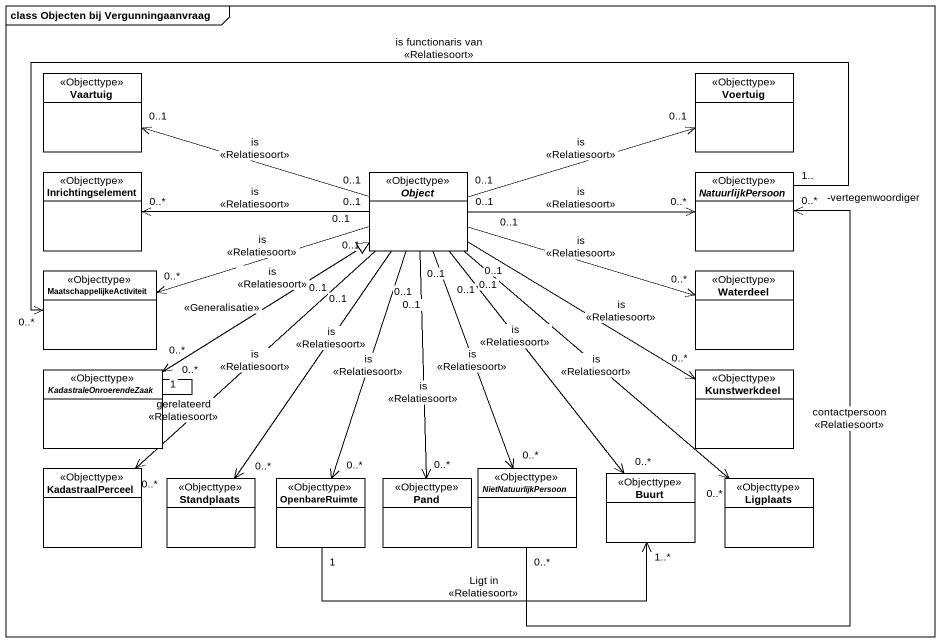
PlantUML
@startuml
mainframe class Objecten bij Vergunningaanvraag
hide circle
hide empty members
class Vaartuig <<Objecttype>>
class Voertuig <<Objecttype>>
class Inrichtingselement <<Objecttype>>
abstract class "Object" as Object_ <<Objecttype>>
abstract class NatuurlijkPersoon <<Objecttype>>
class MaatschappelijkeActiviteit <<Objecttype>>
class Waterdeel <<Objecttype>>
abstract class KadastraleOnroerendeZaak <<Objecttype>>
class Kunstwerkdeel <<Objecttype>>
class KadastraalPerceel <<Objecttype>>
abstract class NietNatuurlijkPersoon <<Objecttype>>
class Buurt <<Objecttype>>
class Standplaats <<Objecttype>>
class OpenbareRuimte <<Objecttype>>
class Pand <<Objecttype>>
class Ligplaats <<Objecttype>>
Object_ "0..1" -left-> "0..1" Vaartuig : is\n<<Relatiesoort>>
Object_ "0..1" -right-> "0..1" Voertuig : is\n<<Relatiesoort>>
Object_ "0..1" -left-> "0..*" Inrichtingselement : is\n<<Relatiesoort>>
Object_ "0..1" -right-> "0..*" NatuurlijkPersoon : is\n<<Relatiesoort>>
Object_ "0..1" -left-> "0..*" MaatschappelijkeActiviteit : is\n<<Relatiesoort>>
Object_ "0..1" -right-> "0..*" Waterdeel : is\n<<Relatiesoort>>
Object_ "0..1" --> "0..*" KadastraleOnroerendeZaak : is\n<<Relatiesoort>>
Object_ "0..1" --> "0..*" Kunstwerkdeel : is\n<<Relatiesoort>>
Object_ "0..1" --> "0..*" KadastraalPerceel : is\n<<Relatiesoort>>
Object_ "0..1" --> "0..*" NietNatuurlijkPersoon : is\n<<Relatiesoort>>
Object_ "0..1" --> "0..*" Buurt : is\n<<Relatiesoort>>
Object_ "0..1" --> "0..*" Standplaats : is\n<<Relatiesoort>>
Object_ "0..1" --> "0..*" OpenbareRuimte : is\n<<Relatiesoort>>
Object_ "0..1" --> "0..*" Pand : is\n<<Relatiesoort>>
Object_ "0..1" --> "0..*" Ligplaats : is\n<<Relatiesoort>>
MaatschappelijkeActiviteit "0..*" <-right- "-vertegenwoordiger\n1.." NatuurlijkPersoon : is functionaris van\n<<Relatiesoort>>
KadastraleOnroerendeZaak -up-|> Object_ : <<Generalisatie>>
KadastraleOnroerendeZaak "1" -- "0..*" KadastraleOnroerendeZaak : gerelateerd\n<<Relatiesoort>>
NietNatuurlijkPersoon "0..*" -up-> "0..*" NatuurlijkPersoon : contactpersoon\n<<Relatiesoort>>
OpenbareRuimte "1" -right-> "1..*" Buurt : Ligt in\n<<Relatiesoort>>
@enduml
